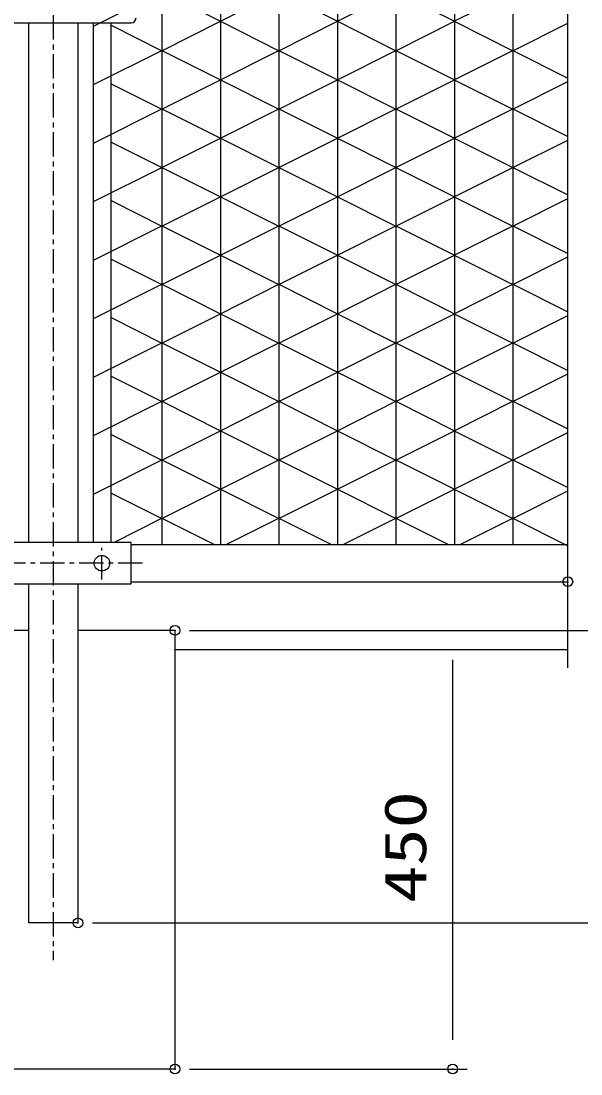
# Model space of a CAD drawing. Units: millimetres, scale not verified. Extents: x -4425 to 4425, y -3150 to 3150.
# Drawn here: x -1604 to -1030, y -990 to 91 of the extents above; entities that cross this region are included whole.
import ezdxf
from ezdxf.enums import TextEntityAlignment as Align

# ---------------------------------------------------------------- set-up
doc = ezdxf.new("R2010")
doc.units = ezdxf.units.MM
doc.header["$LTSCALE"] = 20
doc.header["$PDMODE"] = 32
doc.header["$PDSIZE"] = 10
doc.linetypes.add('USER1', pattern=[2, 1.25, -0.25, 0.25, -0.25])
for name, color, linetype, lineweight in [('0-0_KOUZOU', 7, 'Continuous', 25), ('0-1_KISO', 7, 'Continuous', 25), ('0-4_SUNPOU', 1, 'Continuous', 25), ('0-6_BUHIN', 7, 'Continuous', 25), ('0-7_BOLT', 3, 'Continuous', 25), ('0-9_AMI-HATCH', 6, 'Continuous', 25)]:
    doc.layers.add(name, color=color, linetype=linetype, lineweight=lineweight)
doc.layers.add('0-5_DEFPOINTS', color=7, linetype='Continuous')
doc.styles.add('ＭＳ ゴシック', font='')
doc.styles.get('ＭＳ ゴシック').set_extended_font_data('MS Gothic')

msp = doc.modelspace()

# ---------------------------------------------------------------- linework, layer by layer
at = {"layer": '0-0_KOUZOU', "color": 1, "linetype": 'USER1'}
msp.add_line((-1571.13, 1336.55), (-1571.13, -872.69), dxfattribs=at)
at = {"layer": '0-0_KOUZOU', "color": 3}
msp.add_line((-1043.17, -573.08), (-1043.17, 315.55), dxfattribs=at)
at = {"layer": '0-0_KOUZOU'}
for p, q in [((-1596.53, 88.75), (-1596.53, -444.33)), ((-1545.73, 88.75), (-1545.73, -444.33)), ((-1529.66, -444.33), (-1529.64, 88.75)), ((-1511.67, -444.33), (-1511.66, 88.75)), ((-1491.13, -446.58), (-1043.17, -446.58)), ((-1491.13, -484.58), (-1043.17, -484.58)), ((-1596.53, -486.83), (-1596.53, -834.58)), ((-1545.73, -486.83), (-1545.73, -834.58)), ((-1545.73, -834.58), (-1596.53, -834.58))]:
    msp.add_line(p, q, dxfattribs=at)
at = {"layer": '0-1_KISO'}
for p, q in [((-1596.53, -534.58), (-1696.13, -534.58)), ((-1043.17, -554.58), (-1446.13, -554.58)), ((-1446.13, -984.58), (-1696.13, -984.58))]:
    msp.add_line(p, q, dxfattribs=at)
msp.add_lwpolyline([(-1446.13, -984.58), (-1446.13, -534.58), (-1545.73, -534.58)], dxfattribs=at)
at = {"layer": '0-4_SUNPOU'}
for p, q in [((-1431.13, -534.58), (-1146.32, -534.58)), ((-1431.13, -534.58), (-624.13, -534.58)), ((-1431.13, -534.58), (-624.13, -534.58)), ((-1431.13, -534.58), (-744.13, -534.58)), ((-1161.32, -564.58), (-1161.32, -954.58)), ((-1530.73, -834.58), (-624.13, -834.58)), ((-1530.73, -834.58), (-504.13, -834.58)), ((-1431.13, -984.58), (-1146.32, -984.58))]:
    msp.add_line(p, q, dxfattribs=at)
at = {"layer": '0-5_DEFPOINTS'}
for p in [(-1043.17, -484.58), (-1043.17, -484.58), (-1446.13, -534.58), (-1446.13, -534.58), (-1545.73, -834.58), (-1446.13, -984.58), (-1161.32, -984.58)]:
    msp.add_point(p, dxfattribs=at)
at = {"layer": '0-6_BUHIN'}
for p, q in [((-1651.27, 88.75), (-1491.15, 88.75)), ((-1491.13, -444.33), (-1651.13, -444.33))]:
    msp.add_line(p, q, dxfattribs=at)
at = {"layer": '0-6_BUHIN', "color": 1, "linetype": 'USER1'}
for p, q in [((-1521.13, -482.41), (-1521.13, -449.72)), ((-1479.51, -465.58), (-1663.81, -465.58))]:
    msp.add_line(p, q, dxfattribs=at)
at = {"layer": '0-6_BUHIN'}
msp.add_lwpolyline([(-1651.13, -486.83), (-1491.13, -486.83), (-1491.13, -444.33)], dxfattribs=at)
msp.add_arc((-1491.15, 93.75), 5, 270, 0, dxfattribs=at)
at = {"layer": '0-7_BOLT'}
msp.add_circle((-1521.13, -465.58), 8, dxfattribs=at)
at = {"layer": '0-9_AMI-HATCH'}
for p, q in [((-1459.59, 1227.34), (-1459.59, -446.58)), ((-1399.59, 1227.34), (-1399.59, -446.58)), ((-1339.59, 1227.34), (-1339.59, -446.58)), ((-1279.59, 1227.34), (-1279.59, -446.58)), ((-1219.59, 1227.34), (-1219.59, -446.58)), ((-1159.59, 1227.34), (-1159.59, -446.58)), ((-1099.59, 1227.34), (-1099.59, -446.58)), ((-1529.61, 85.34), (-1459.61, 120.51)), ((-1459.61, 120.51), (-1399.59, 90.36)), ((-1399.62, 90.36), (-1339.61, 120.51)), ((-1339.61, 120.51), (-1279.59, 90.36)), ((-1279.62, 90.36), (-1219.61, 120.51)), ((-1219.61, 120.51), (-1159.59, 90.36)), ((-1159.62, 90.36), (-1099.61, 120.51)), ((-1459.61, 60.21), (-1399.59, 90.36)), ((-1399.62, 90.36), (-1339.61, 60.21)), ((-1339.61, 60.21), (-1279.59, 90.36)), ((-1279.62, 90.36), (-1219.61, 60.21)), ((-1219.61, 60.21), (-1159.59, 90.36)), ((-1159.62, 90.36), (-1099.61, 60.21)), ((-1099.61, 60.21), (-1043.17, 88.56)), ((-1511.63, 86.34), (-1459.61, 60.21)), ((-1279.62, 30.36), (-1219.61, 60.51)), ((-1219.61, 60.51), (-1159.59, 30.36)), ((-1159.62, 30.36), (-1099.61, 60.51)), ((-1099.61, 60.51), (-1043.17, 32.16)), ((-1511.63, 26.34), (-1459.61, 0.21)), ((-1459.61, 0.21), (-1399.59, 30.36)), ((-1399.62, 30.36), (-1339.61, 0.21)), ((-1339.61, 0.21), (-1279.59, 30.36)), ((-1279.62, 30.36), (-1219.61, 0.21)), ((-1219.61, 0.21), (-1159.59, 30.36)), ((-1159.62, 30.36), (-1099.61, 0.21)), ((-1099.61, 0.21), (-1043.17, 28.56)), ((-1529.61, -34.66), (-1459.61, 0.51)), ((-1459.61, 0.51), (-1399.59, -29.64)), ((-1399.62, -29.64), (-1339.61, 0.51)), ((-1339.61, 0.51), (-1279.59, -29.64)), ((-1279.62, -29.64), (-1219.61, 0.51)), ((-1219.61, 0.51), (-1159.59, -29.64)), ((-1159.62, -29.64), (-1099.61, 0.51)), ((-1099.61, 0.51), (-1043.17, -27.84)), ((-1459.61, -59.79), (-1399.59, -29.64)), ((-1399.62, -29.64), (-1339.61, -59.79)), ((-1339.61, -59.79), (-1279.59, -29.64)), ((-1279.62, -29.64), (-1219.61, -59.79)), ((-1219.61, -59.79), (-1159.59, -29.64)), ((-1159.62, -29.64), (-1099.61, -59.79)), ((-1099.61, -59.79), (-1043.17, -31.44)), ((-1511.63, -33.66), (-1459.61, -59.79)), ((-1399.62, -89.64), (-1339.61, -59.49)), ((-1339.61, -59.49), (-1279.59, -89.64)), ((-1279.62, -89.64), (-1219.61, -59.49)), ((-1219.61, -59.49), (-1159.59, -89.64)), ((-1159.62, -89.64), (-1099.61, -59.49)), ((-1099.61, -59.49), (-1043.17, -87.84)), ((-1511.63, -93.66), (-1459.61, -119.79)), ((-1459.61, -119.79), (-1399.59, -89.64)), ((-1399.62, -89.64), (-1339.61, -119.79)), ((-1339.61, -119.79), (-1279.59, -89.64)), ((-1159.62, -89.64), (-1099.61, -119.79)), ((-1099.61, -119.79), (-1043.17, -91.44)), ((-1529.61, -154.66), (-1459.61, -119.49)), ((-1459.61, -119.49), (-1399.59, -149.64)), ((-1399.62, -149.64), (-1339.61, -119.49)), ((-1339.61, -119.49), (-1279.59, -149.64)), ((-1279.62, -149.64), (-1219.61, -119.49)), ((-1219.61, -119.49), (-1159.59, -149.64)), ((-1159.62, -149.64), (-1099.61, -119.49)), ((-1099.61, -119.49), (-1043.17, -147.84)), ((-1399.62, -149.64), (-1339.61, -179.79)), ((-1339.61, -179.79), (-1279.59, -149.64)), ((-1279.62, -149.64), (-1219.61, -179.79)), ((-1219.61, -179.79), (-1159.59, -149.64)), ((-1159.62, -149.64), (-1099.61, -179.79)), ((-1099.61, -179.79), (-1043.17, -151.44)), ((-1529.61, -214.66), (-1459.61, -179.49)), ((-1459.61, -179.49), (-1399.59, -209.64)), ((-1399.62, -209.64), (-1339.61, -179.49)), ((-1339.61, -179.49), (-1279.59, -209.64)), ((-1279.62, -209.64), (-1219.61, -179.49)), ((-1219.61, -179.49), (-1159.59, -209.64)), ((-1159.62, -209.64), (-1099.61, -179.49)), ((-1099.61, -179.49), (-1043.17, -207.84)), ((-1399.62, -209.64), (-1339.61, -239.79)), ((-1339.61, -239.79), (-1279.59, -209.64)), ((-1279.62, -209.64), (-1219.61, -239.79)), ((-1219.61, -239.79), (-1159.59, -209.64)), ((-1159.62, -209.64), (-1099.61, -239.79)), ((-1099.61, -239.79), (-1043.17, -211.44)), ((-1529.61, -274.66), (-1459.61, -239.49)), ((-1459.61, -239.49), (-1399.59, -269.64)), ((-1399.62, -269.64), (-1339.61, -239.49)), ((-1339.61, -239.49), (-1279.59, -269.64)), ((-1279.62, -269.64), (-1219.61, -239.49)), ((-1219.61, -239.49), (-1159.59, -269.64)), ((-1159.62, -269.64), (-1099.61, -239.49)), ((-1099.61, -239.49), (-1043.17, -267.84)), ((-1399.62, -269.64), (-1339.61, -299.79)), ((-1339.61, -299.79), (-1279.59, -269.64)), ((-1279.62, -269.64), (-1219.61, -299.79)), ((-1219.61, -299.79), (-1159.59, -269.64)), ((-1159.62, -269.64), (-1099.61, -299.79)), ((-1099.61, -299.79), (-1043.17, -271.44)), ((-1529.61, -334.66), (-1459.61, -299.49)), ((-1459.61, -299.49), (-1399.59, -329.64)), ((-1399.62, -329.64), (-1339.61, -299.49)), ((-1339.61, -299.49), (-1279.59, -329.64)), ((-1279.62, -329.64), (-1219.61, -299.49)), ((-1219.61, -299.49), (-1159.59, -329.64)), ((-1159.62, -329.64), (-1099.61, -299.49)), ((-1099.61, -299.49), (-1043.17, -327.84)), ((-1399.62, -329.64), (-1339.61, -359.79)), ((-1339.61, -359.79), (-1279.59, -329.64)), ((-1279.62, -329.64), (-1219.61, -359.79)), ((-1219.61, -359.79), (-1159.59, -329.64)), ((-1159.62, -329.64), (-1099.61, -359.79)), ((-1099.61, -359.79), (-1043.17, -331.44)), ((-1529.61, -394.66), (-1459.61, -359.49)), ((-1459.61, -359.49), (-1399.59, -389.64)), ((-1399.62, -389.64), (-1339.61, -359.49)), ((-1339.61, -359.49), (-1279.59, -389.64)), ((-1279.62, -389.64), (-1219.61, -359.49)), ((-1219.61, -359.49), (-1159.59, -389.64)), ((-1159.62, -389.64), (-1099.61, -359.49)), ((-1099.61, -359.49), (-1043.17, -387.84)), ((-1399.62, -389.64), (-1339.61, -419.79)), ((-1339.61, -419.79), (-1279.59, -389.64)), ((-1279.62, -389.64), (-1219.61, -419.79)), ((-1219.61, -419.79), (-1159.59, -389.64)), ((-1159.62, -389.64), (-1099.61, -419.79)), ((-1099.61, -419.79), (-1043.17, -391.44)), ((-1509.05, -444.33), (-1459.61, -419.49)), ((-1459.61, -419.49), (-1405.68, -446.58)), ((-1393.53, -446.58), (-1339.61, -419.49)), ((-1339.61, -419.49), (-1285.68, -446.58)), ((-1273.53, -446.58), (-1219.61, -419.49)), ((-1219.61, -419.49), (-1165.68, -446.58)), ((-1153.53, -446.58), (-1099.61, -419.49)), ((-1099.61, -419.49), (-1043.17, -447.84))]:
    msp.add_line(p, q, dxfattribs=at)
for points in [[(-1529.61, 25.34), (-1459.61, 60.51), (-1399.59, 30.36)], [(-1399.62, 30.36), (-1339.61, 60.51), (-1279.59, 30.36)], [(-1529.61, -94.66), (-1459.61, -59.49), (-1399.59, -89.64)], [(-1279.62, -89.64), (-1219.61, -119.79), (-1159.59, -89.64)], [(-1511.63, -153.66), (-1459.61, -179.79), (-1399.59, -149.64)], [(-1511.63, -213.66), (-1459.61, -239.79), (-1399.59, -209.64)], [(-1511.63, -273.66), (-1459.61, -299.79), (-1399.59, -269.64)], [(-1511.63, -333.66), (-1459.61, -359.79), (-1399.59, -329.64)], [(-1511.63, -393.66), (-1459.61, -419.79), (-1399.59, -389.64)]]:
    msp.add_lwpolyline(points, dxfattribs=at)

# ---------------------------------------------------------------- texts
at = {"layer": '0-4_SUNPOU', "color": 3, "style": 'ＭＳ ゴシック', "width": 1.3}
msp.add_text('450', height=43.26, rotation=90, dxfattribs=at).set_placement((-1175.49, -814.22), align=Align.BOTTOM_LEFT)

doc.saveas('drawing.dxf')
